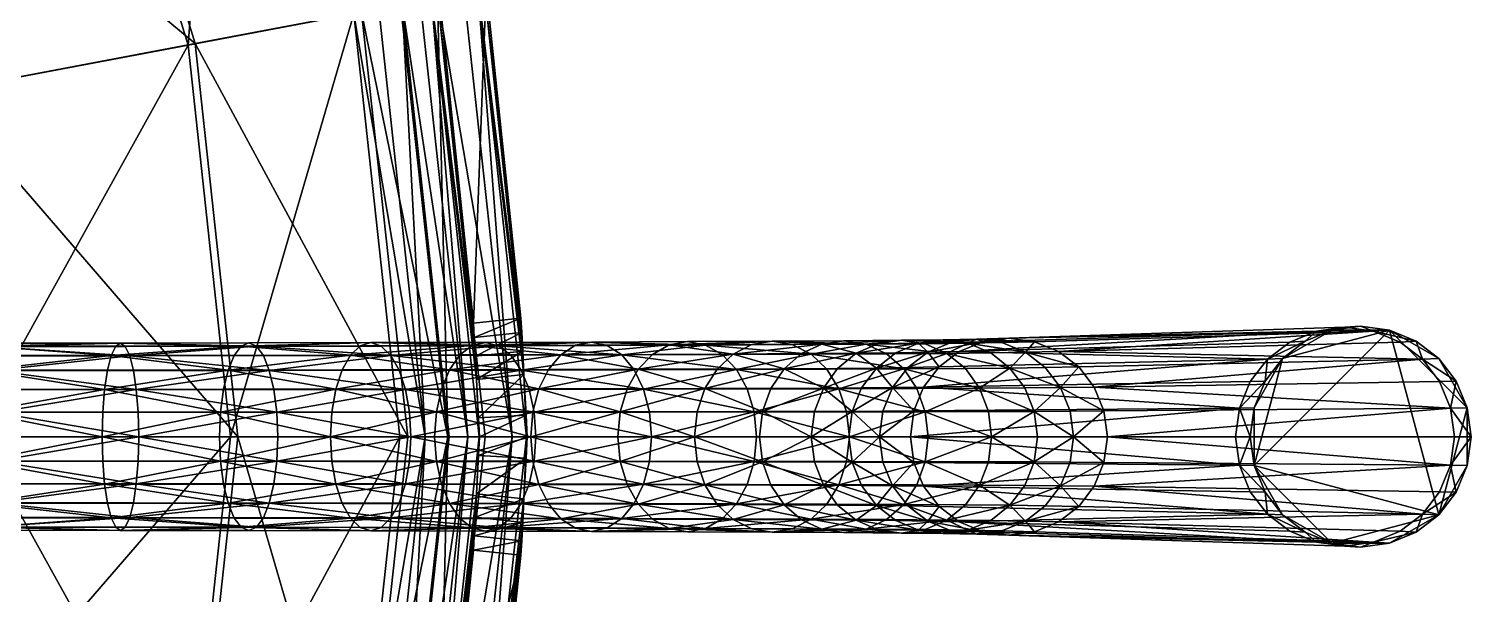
# Model space of a CAD drawing. Extents: x -28.1 to 28.1, y -28.1 to 28.1.
# Drawn here: x 16.05 to 28.14, y -1.32 to 3.42 of the extents above; entities that cross this region are included whole.
import ezdxf

# ---------------------------------------------------------------- set-up
doc = ezdxf.new("R2010")
doc.units = 0
doc.layers.add('STOOL', color=224, linetype='CONTINUOUS')

msp = doc.modelspace()

# ---------------------------------------------------------------- meshes
at = {"layer": 'STOOL', "color": 224}
mesh = msp.add_polyface(dxfattribs=at)
corners = [(16.501181, 10.855342, 43.933643), (18.53755, 7.499646, 43.519852), (16.689583, 10.981028, 43.519917), (18.037912, 7.292684, 44.184448), (16.239477, 10.680821, 44.18449), (15.960916, 10.494956, 44.297916), (17.72867, 7.16459, 44.297871), (16.788349, 11.04697, 42.949852), (16.378309, 10.774776, 43.36858), (18.192585, 7.356679, 43.368546), (16.249546, 10.688623, 43.656693), (18.049547, 7.297444, 43.656647), (17.864664, 7.220879, 43.811626), (16.083126, 10.577248, 43.811676), (15.906223, 10.458743, 43.881542), (17.668125, 7.139494, 43.881489), (16.500172, 10.856276, 42.254181), (18.327948, 7.412739, 42.254147), (16.458635, 10.828502, 42.886894), (16.514179, 10.865642, 41.522186), (16.514154, 10.865629, 39.945278), (18.343506, 7.419184, 41.522152), (18.343477, 7.419173, 39.945278), (16.847601, 11.086566, 39.945278), (14.778625, 9.717551, 44.297916), (16.415436, 6.633879, 44.297871), (17.380316, 3.284441, 43.881577), (16.359375, 6.610642, 43.881489), (14.727984, 9.68402, 43.881542), (17.439709, 3.296706, 44.29797), (14.399505, 5.819192, 44.115765), (11.036606, 10.896011, 44.115898), (12.963706, 8.524168, 44.115814), (15.245891, 2.881089, 43.699474), (14.350328, 5.798809, 43.699383), (12.919285, 8.494755, 43.69944), (9.0464, 8.931156, 43.755993), (10.62599, 6.987023, 43.755905), (11.802874, 4.76983, 43.755859), (10.589579, 6.962914, 43.339531), (9.015433, 8.90019, 43.339653), (10.998825, 10.858232, 43.699558), (11.762565, 4.753122, 43.339478), (7.871107, 5.175571, 43.559402), (8.713015, 3.52083, 43.142971)]
mesh.append_faces([[corners[k] for k in face] for face in [(0, 1, 2), (3, 0, 4), (5, 3, 4), (3, 5, 6), (1, 7, 2)]], dxfattribs={"vtx0": -1})
mesh.append_faces([[corners[k] for k in face] for face in [(8, 9, 10), (11, 12, 10), (13, 10, 12), (13, 12, 14), (15, 14, 12), (16, 17, 18), (8, 18, 9), (16, 19, 17), (19, 20, 21)]], dxfattribs={"vtx1": -1})
mesh.append_faces([[corners[k] for k in face] for face in [(22, 20, 23), (24, 25, 6), (6, 5, 24), (26, 27, 15), (27, 28, 14), (14, 15, 27), (29, 25, 30), (31, 32, 24), (32, 30, 25), (25, 24, 32), (33, 34, 27), (34, 35, 28), (28, 27, 34), (36, 37, 32), (32, 31, 36), (37, 38, 30), (30, 32, 37), (39, 40, 41), (41, 35, 39), (42, 39, 35), (35, 34, 42), (38, 37, 43), (39, 42, 44)]], dxfattribs={"vtx2": -1})
mesh = msp.add_polyface(dxfattribs=at)
corners = [(22.277838, 0.800778, 37.700417), (22.880726, 0.804514, 36.580971), (23.065653, 0.775787, 36.672504), (22.108141, 0.772811, 37.581554), (22.695652, 0.776332, 36.489437), (20.762646, 0.794235, 39.661526), (21.567852, 0.797339, 38.731155), (21.719707, 0.76871, 38.875053), (21.4158, 0.769568, 38.587261), (19.471781, 3.687655, 43.933693), (20.099289, 0, 43.520084), (19.69389, 3.732007, 43.519955), (19.872641, 0, 43.933781), (19.557871, 0, 44.184624), (20.178526, 0.874237, 42.02895), (19.863192, 3.76572, 42.2771), (20.18671, 0.718377, 42.276951), (20.172243, 0.99388, 41.527149), (19.880268, 3.769114, 41.527363), (19.810369, 3.755216, 42.949883), (20.218176, 0, 42.949997), (20.197094, 0.520645, 42.424091), (19.880268, 3.769115, 39.945278), (20.172243, 0.99388, 39.945274), (18.713001, 7.572318, 39.945278), (19.78985, 0.675884, 42.249111), (19.471869, 3.685736, 42.254257), (19.780933, 0.831744, 42.017689), (19.488375, 3.689142, 41.522194), (19.774504, 0.951535, 41.523685), (19.821527, -0.000001, 42.895477), (19.725878, 0, 43.368759), (19.422899, 3.675694, 42.887074), (19.328165, 3.656738, 43.368576), (19.800056, 0.479908, 42.396149), (19.774439, 0.952028, 39.945274), (19.488344, 3.689136, 39.945278)]
mesh.append_faces([[corners[k] for k in face] for face in [(0, 4, 1), (0, 7, 6), (5, 8, 6), (9, 10, 11), (10, 9, 12), (9, 13, 12), (14, 15, 16), (15, 17, 18), (19, 10, 20), (10, 19, 11), (19, 16, 15), (22, 17, 23), (17, 22, 18), (24, 18, 22)]], dxfattribs={"vtx0": -1})
mesh.append_faces([[corners[k] for k in face] for face in [(21, 19, 20), (26, 29, 27), (32, 25, 34)]], dxfattribs={"vtx0": -1, "vtx2": -1})
mesh.append_faces([[corners[k] for k in face] for face in [(25, 26, 27), (28, 29, 26), (30, 31, 32), (33, 32, 31), (26, 25, 32), (35, 29, 36), (28, 36, 29)]], dxfattribs={"vtx1": -1})
mesh.append_faces([[corners[k] for k in face] for face in [(14, 17, 15), (21, 16, 19), (30, 32, 34)]], dxfattribs={"vtx1": -1, "vtx2": -1})
mesh.append_faces([[corners[k] for k in face] for face in [(0, 1, 2), (0, 3, 4), (5, 6, 7), (0, 6, 8), (25, 27, 14), (17, 14, 27), (27, 29, 17), (23, 17, 29), (29, 35, 23), (22, 23, 35), (35, 36, 22)]], dxfattribs={"vtx2": -1})
mesh = msp.add_polyface(dxfattribs=at)
corners = [(19.082195, 0.681693, 41.566132), (19.000786, 0.760668, 41.377644), (19.984911, 0.762955, 40.666122), (18.912899, 0.789186, 41.1745), (18.824837, 0.76188, 40.971355), (19.763069, 0.764066, 40.293602), (18.742996, 0.683814, 40.782875), (19.659914, 0.685731, 40.120781), (16.891403, 0.678765, 42.583206), (16.854382, 0.75747, 42.372807), (17.953367, 0.758827, 41.950611), (16.814396, 0.785944, 42.146042), (17.889801, 0.78732, 41.73378), (18.012234, 0.680007, 42.151794), (17.826092, 0.760121, 41.516949), (16.737032, 0.681132, 41.70887), (17.766869, 0.682271, 41.315765), (19.557871, 0, 44.184624), (19.471781, 3.687655, 43.933693), (19.163307, 3.625995, 44.184544), (18.037912, 7.292684, 44.184448), (18.834885, 3.560443, 44.29797), (19.222672, 0, 44.298092), (19.328165, 3.656738, 43.368576), (19.725878, 0, 43.368759), (19.17618, 3.62679, 43.656677), (19.570641, 0, 43.657005), (19.37006, 0, 43.811958), (18.979706, 3.588158, 43.81168), (17.864664, 7.220879, 43.811626), (18.192585, 7.356679, 43.368546), (18.770741, 3.547197, 43.881577), (19.156687, 0, 43.881786), (16.415436, 6.633879, 44.297871), (17.439709, 3.296706, 44.29797), (17.798769, 0, 44.298092), (17.668125, 7.139494, 43.881489), (17.380316, 3.284441, 43.881577), (17.737671, 0, 43.881786)]
mesh.append_faces([[corners[k] for k in face] for face in [(3, 2, 1), (6, 5, 4), (11, 10, 9), (3, 10, 12), (0, 10, 1), (11, 14, 12), (6, 14, 16), (3, 14, 4), (17, 18, 19), (18, 20, 19), (20, 21, 19), (21, 17, 19), (17, 21, 22)]], dxfattribs={"vtx0": -1})
mesh.append_faces([[corners[k] for k in face] for face in [(23, 24, 25), (26, 25, 24), (26, 27, 25), (28, 25, 27), (28, 29, 25), (23, 25, 30), (28, 31, 29), (28, 27, 31), (32, 31, 27)]], dxfattribs={"vtx1": -1})
mesh.append_faces([[corners[k] for k in face] for face in [(0, 1, 2), (3, 4, 5), (6, 7, 5), (8, 9, 10), (11, 12, 10), (3, 1, 10), (0, 13, 10), (15, 16, 14), (6, 4, 14), (3, 12, 14), (33, 34, 21), (34, 35, 22), (22, 21, 34), (36, 31, 37), (38, 37, 31), (31, 32, 38)]], dxfattribs={"vtx2": -1})
mesh = msp.add_polyface(dxfattribs=at)
corners = [(16.814396, 0.785944, 42.146042), (16.774307, 0.758823, 41.919273), (17.826092, 0.760121, 41.516949), (16.737032, 0.681132, 41.70887), (16.705486, 0.557896, 41.5312), (17.716763, 0.558811, 41.145882), (16.68124, 0.396904, 41.394871), (16.665859, 0.205946, 41.308479), (17.653837, 0.206276, 40.932915), (16.660387, 0.000006, 41.277771), (13.920624, 0.000006, 43.429848), (15.767241, 0.204356, 43.257973), (15.769828, 0.000007, 43.289444), (13.920624, 0.393848, 43.308533), (15.759953, 0.394081, 43.169437), (16.946495, 0.394537, 42.897213), (16.96162, 0.204594, 42.983604), (16.966991, 0.000007, 43.014313), (16.891403, 0.678765, 42.583206), (16.9226, 0.55519, 42.76088), (15.748438, 0.554557, 43.029716), (15.733406, 0.678003, 42.847633), (16.854382, 0.75747, 42.372807), (15.715562, 0.756637, 42.632011), (15.696285, 0.785098, 42.399616), (15.676955, 0.758023, 42.167221), (15.658979, 0.680429, 41.951595), (15.643764, 0.55733, 41.769516), (15.632069, 0.396507, 41.629799), (15.624649, 0.205742, 41.541264), (15.622008, 0.000006, 41.509792), (14.399505, 5.819192, 44.115765), (15.29799, 2.891847, 44.115864), (17.439709, 3.296706, 44.29797), (15.612956, 0, 44.115986), (17.798769, 0, 44.298092), (16.359375, 6.610642, 43.881489), (17.380316, 3.284441, 43.881577), (15.245891, 2.881089, 43.699474), (15.559361, -0.000001, 43.69968), (17.737671, 0, 43.881786)]
mesh.append_faces([[corners[k] for k in face] for face in [(3, 2, 1), (6, 5, 4), (9, 8, 7), (10, 11, 12), (15, 11, 14), (17, 11, 16), (18, 20, 21), (15, 20, 19), (0, 23, 24), (18, 23, 22), (3, 25, 26), (0, 25, 1), (6, 27, 28), (3, 27, 4), (9, 29, 30), (6, 29, 7)]], dxfattribs={"vtx0": -1})
mesh.append_faces([[corners[k] for k in face] for face in [(0, 1, 2), (3, 4, 5), (6, 7, 8), (13, 14, 11), (15, 16, 11), (17, 12, 11), (18, 19, 20), (15, 14, 20), (0, 22, 23), (18, 21, 23), (3, 1, 25), (0, 24, 25), (6, 4, 27), (3, 26, 27), (9, 7, 29), (6, 28, 29), (31, 32, 33), (32, 34, 35), (35, 33, 32), (36, 37, 38), (39, 38, 37), (37, 40, 39)]], dxfattribs={"vtx2": -1})
mesh = msp.add_polyface(dxfattribs=at)
corners = [(22.604507, 0.692162, 37.929569), (22.447357, 0.772102, 37.819283), (23.065653, 0.775787, 36.672504), (22.277838, 0.800778, 37.700417), (21.950558, 0.693403, 37.471268), (22.523827, 0.696491, 36.40451), (22.695652, 0.776332, 36.489437), (22.108141, 0.772811, 37.581554), (22.982584, 0.699793, 35.264168), (22.378633, 0.570238, 36.332794), (21.017355, 0.686253, 39.982368), (21.860456, 0.689056, 39.008568), (21.979181, 0.563754, 39.121307), (20.894848, 0.765648, 39.827953), (21.719707, 0.76871, 38.875053), (20.762646, 0.794235, 39.661526), (20.630241, 0.76664, 39.495098), (21.4158, 0.769568, 38.587261), (20.507236, 0.68799, 39.340683), (21.27457, 0.690558, 38.453751), (21.155186, 0.56547, 38.341011), (19.082195, 0.681693, 41.566132), (20.087585, 0.683787, 40.83894), (20.17416, 0.559369, 40.984871), (19.984911, 0.762955, 40.666122), (18.912899, 0.789186, 41.1745), (19.874088, 0.791504, 40.479858), (19.763069, 0.764066, 40.293602), (19.659914, 0.685731, 40.120781), (19.572678, 0.561591, 39.974846), (20.178526, 0.874237, 42.02895), (20.18671, 0.718377, 42.276951), (19.78985, 0.675884, 42.249111)]
mesh.append_faces([[corners[k] for k in face] for face in [(3, 2, 1), (4, 6, 7), (8, 6, 5), (4, 9, 5), (0, 12, 11), (10, 14, 11), (15, 14, 13), (0, 14, 1), (18, 17, 16), (4, 17, 19), (3, 17, 7), (18, 20, 19), (10, 23, 22), (21, 24, 22), (15, 24, 26), (10, 24, 13), (25, 27, 26), (18, 27, 28), (15, 27, 16)]], dxfattribs={"vtx0": -1})
mesh.append_faces([[corners[k] for k in face] for face in [(0, 1, 2), (4, 5, 6), (8, 5, 9), (10, 11, 12), (10, 13, 14), (3, 1, 14), (0, 11, 14), (15, 16, 17), (18, 19, 17), (4, 7, 17), (4, 19, 20), (21, 22, 23), (25, 26, 24), (15, 13, 24), (10, 22, 24), (18, 16, 27), (15, 26, 27), (18, 28, 29), (30, 31, 32)]], dxfattribs={"vtx2": -1})
mesh = msp.add_polyface(dxfattribs=at)
corners = [(25.090286, 0.000006, 30.092365), (25.06106, 0.215718, 30.092333), (27.96711, 0.239612, 1.243763), (24.978848, 0.415862, 30.092245), (24.849102, 0.584872, 30.092106), (27.731775, 0.649659, 1.243763), (24.680017, 0.71456, 30.091927), (24.479784, 0.796739, 30.091713), (27.321728, 0.884994, 1.243763), (24.263973, 0.825952, 30.09148), (27.082119, 0.917442, 1.243763), (24.048166, 0.79674, 30.091251), (26.842512, 0.884994, 1.243763), (23.847931, 0.714562, 30.091038), (26.620197, 0.793712, 1.243763), (23.678844, 0.584874, 30.090857), (26.432465, 0.649658, 1.243763), (23.549097, 0.415864, 30.090717), (26.28841, 0.461927, 1.243763), (23.466885, 0.215719, 30.09063), (26.197128, 0.239612, 1.243763), (23.437656, 0.000005, 30.090599), (26.16468, 0.000004, 1.243763), (26.287041, 0.000004), (26.319813, 0.241995), (24.806238, 0.000008, 32.500587), (24.777468, 0.21368, 32.499428), (24.696531, 0.411936, 32.496159), (24.568796, 0.57936, 32.491005), (24.402327, 0.707843, 32.484287), (24.119072, 0.000008, 35.623425), (24.475679, 0.212168, 34.240746), (24.50362, 0.000008, 34.245079), (24.397072, 0.409034, 34.228561), (24.273005, 0.575311, 34.209328)]
mesh.append_faces([[corners[k] for k in face] for face in [(3, 2, 1), (6, 5, 4), (9, 8, 7), (9, 12, 10), (13, 12, 11), (13, 16, 14), (17, 16, 15), (17, 20, 18), (21, 20, 19), (23, 20, 22), (25, 1, 0), (27, 1, 26), (27, 4, 3), (29, 4, 28), (29, 7, 6), (30, 31, 32), (27, 31, 33), (25, 31, 26), (27, 34, 28)]], dxfattribs={"vtx0": -1})
mesh.append_faces([[corners[k] for k in face] for face in [(0, 1, 2), (3, 4, 5), (6, 7, 8), (9, 10, 8), (9, 11, 12), (13, 14, 12), (13, 15, 16), (17, 18, 16), (17, 19, 20), (21, 22, 20), (23, 24, 20), (25, 26, 1), (27, 3, 1), (27, 28, 4), (29, 6, 4), (27, 26, 31), (25, 32, 31), (29, 28, 34), (27, 33, 34)]], dxfattribs={"vtx2": -1})
mesh = msp.add_polyface(dxfattribs=at)
corners = [(25.090286, 0.000006, 30.092365), (27.96711, 0.239612, 1.243763), (27.999557, 0.000005, 1.243763), (24.978848, 0.415862, 30.092245), (27.875828, 0.461928, 1.243763), (28.015213, 0.466523), (28.107405, 0.241996), (28.140179, 0.000004), (27.731775, 0.649659, 1.243763), (24.680017, 0.71456, 30.091927), (27.544044, 0.793712, 1.243763), (27.680126, 0.801609), (27.869726, 0.656122), (27.321728, 0.884994, 1.243763), (27.213608, 0.92657), (27.455601, 0.893799), (27.082119, 0.917442, 1.243763), (26.747091, 0.801609), (26.971619, 0.893799), (26.842512, 0.884994, 1.243763), (26.620197, 0.793712, 1.243763), (26.412003, 0.466523), (26.557491, 0.656122), (26.432465, 0.649658, 1.243763), (26.28841, 0.461927, 1.243763), (26.197128, 0.239612, 1.243763), (26.319813, 0.241995), (26.319813, -0.241988), (28.107407, -0.241987), (27.869728, -0.656114)]
mesh.append_faces([[corners[k] for k in face] for face in [(0, 1, 2), (5, 1, 4), (7, 1, 6), (3, 8, 4), (11, 8, 10), (5, 8, 12), (9, 13, 10), (14, 13, 16), (11, 13, 15), (17, 19, 20), (14, 19, 18), (21, 23, 24), (17, 23, 22), (21, 25, 26)]], dxfattribs={"vtx0": -1})
mesh.append_faces([[corners[k] for k in face] for face in [(22, 27, 15), (12, 15, 6), (18, 22, 15), (26, 27, 22), (6, 15, 29)]], dxfattribs={"vtx0": -1, "vtx1": -1, "vtx2": -1})
mesh.append_faces([[corners[k] for k in face] for face in [(7, 6, 28), (5, 12, 6), (11, 15, 12), (14, 18, 15), (17, 22, 18), (21, 26, 22)]], dxfattribs={"vtx1": -1})
mesh.append_faces([[corners[k] for k in face] for face in [(3, 4, 1), (5, 6, 1), (7, 2, 1), (9, 10, 8), (11, 12, 8), (5, 4, 8), (14, 15, 13), (11, 10, 13), (17, 18, 19), (14, 16, 19), (21, 22, 23), (17, 20, 23), (21, 24, 25)]], dxfattribs={"vtx2": -1})
mesh = msp.add_polyface(dxfattribs=at)
corners = [(26.412003, -0.466515), (26.319813, -0.241988), (26.19713, -0.239603, 1.243763), (26.28841, -0.461919, 1.243763), (26.747089, -0.801601), (26.557491, -0.656114), (26.432465, -0.64965, 1.243763), (26.620197, -0.793703, 1.243763), (27.21361, -0.926562), (26.971619, -0.893791), (26.84251, -0.884986, 1.243763), (27.082119, -0.917434, 1.243763), (24.680019, -0.714549, 30.091927), (27.544044, -0.793703, 1.243763), (27.321728, -0.884985, 1.243763), (27.680128, -0.8016), (27.455601, -0.893791), (27.731775, -0.64965, 1.243763), (24.978848, -0.415851, 30.092247), (27.875828, -0.461918, 1.243763), (28.015217, -0.466514), (27.869728, -0.656114), (27.96711, -0.239603, 1.243763), (25.090286, 0.000006, 30.092365), (27.999557, 0.000005, 1.243763), (28.140179, 0.000004), (28.107407, -0.241987), (26.287041, 0.000004), (26.319813, 0.241995), (28.107405, 0.241996), (27.455601, 0.893799)]
mesh.append_faces([[corners[k] for k in face] for face in [(0, 2, 3), (4, 6, 7), (0, 6, 5), (8, 10, 11), (4, 10, 9), (15, 14, 13), (8, 14, 16), (12, 17, 13), (20, 17, 19), (15, 17, 21), (18, 22, 19), (25, 22, 24), (20, 22, 26)]], dxfattribs={"vtx0": -1})
mesh.append_faces([[corners[k] for k in face] for face in [(5, 9, 1), (16, 21, 9), (26, 29, 21), (9, 21, 1), (21, 30, 1)]], dxfattribs={"vtx0": -1, "vtx1": -1, "vtx2": -1})
mesh.append_faces([[corners[k] for k in face] for face in [(0, 5, 1), (4, 9, 5), (8, 16, 9), (15, 21, 16), (20, 26, 21), (27, 1, 28)]], dxfattribs={"vtx1": -1})
mesh.append_faces([[corners[k] for k in face] for face in [(0, 1, 2), (4, 5, 6), (0, 3, 6), (8, 9, 10), (4, 7, 10), (12, 13, 14), (15, 16, 14), (8, 11, 14), (18, 19, 17), (20, 21, 17), (15, 13, 17), (23, 24, 22), (25, 26, 22), (20, 19, 22)]], dxfattribs={"vtx2": -1})
mesh = msp.add_polyface(dxfattribs=at)
corners = [(19.082195, 0.681693, 41.566132), (20.17416, 0.559369, 40.984871), (19.150824, 0.557627, 41.725292), (18.742996, 0.683814, 40.782875), (18.673771, 0.56005, 40.623711), (19.572678, 0.561591, 39.974846), (19.659914, 0.685731, 40.120781), (18.620583, 0.398413, 40.501579), (19.505661, 0.399492, 39.862865), (18.586849, 0.206723, 40.424187), (19.463163, 0.207278, 39.791908), (18.574848, 0.000007, 40.396675), (19.448046, 0.000007, 39.766685), (16.966991, 0.000007, 43.014313), (16.96162, 0.204594, 42.983604), (18.123928, 0.204983, 42.534645), (18.132473, 0.000007, 42.564011), (16.946495, 0.394537, 42.897213), (18.099863, 0.395281, 42.452042), (19.203417, 0.396293, 41.847424), (19.236713, 0.205511, 41.924816), (19.248539, 0.000007, 41.952324), (16.9226, 0.55519, 42.76088), (18.06185, 0.556224, 42.321682), (16.891403, 0.678765, 42.583206), (18.012234, 0.680007, 42.151794), (17.953367, 0.758827, 41.950611), (16.737032, 0.681132, 41.70887), (17.716763, 0.558811, 41.145882), (17.766869, 0.682271, 41.315765), (16.68124, 0.396904, 41.394871), (17.678259, 0.397545, 41.015518), (17.653837, 0.206276, 40.932915), (16.660387, 0.000006, 41.277771), (17.645145, 0.000007, 40.903553)]
mesh.append_faces([[corners[k] for k in face] for face in [(0, 1, 2), (3, 5, 6), (7, 5, 4), (7, 10, 8), (11, 10, 9), (13, 15, 16), (17, 15, 14), (19, 15, 18), (21, 15, 20), (17, 23, 18), (24, 23, 22), (0, 23, 25), (19, 23, 2), (24, 26, 25), (27, 28, 29), (7, 28, 31), (3, 28, 4), (30, 32, 31), (11, 32, 34), (7, 32, 9)]], dxfattribs={"vtx0": -1})
mesh.append_faces([[corners[k] for k in face] for face in [(3, 4, 5), (7, 8, 5), (7, 9, 10), (11, 12, 10), (13, 14, 15), (17, 18, 15), (19, 20, 15), (21, 16, 15), (17, 22, 23), (24, 25, 23), (0, 2, 23), (19, 18, 23), (30, 31, 28), (7, 4, 28), (3, 29, 28), (33, 34, 32), (11, 9, 32), (7, 31, 32)]], dxfattribs={"vtx2": -1})
mesh = msp.add_polyface(dxfattribs=at)
corners = [(23.288685, 0.412025, 32.439358), (23.678844, 0.584874, 30.090857), (23.416468, 0.579462, 32.444511), (23.20771, 0.21373, 32.436092), (23.466885, 0.215719, 30.09063), (23.549097, 0.415864, 30.090717), (23.178926, 0.000007, 32.434933), (23.437656, 0.000005, 30.090599), (23.363529, 0.808506, 35.384476), (23.165966, 0.780097, 35.322071), (23.506718, 0.784067, 34.090614), (22.982584, 0.699793, 35.264168), (23.315041, 0.703277, 34.060936), (22.82766, 0.572892, 35.215275), (23.153145, 0.575692, 34.035873), (22.708744, 0.407406, 35.177757), (23.028894, 0.409367, 34.016644), (23.582987, 0.707932, 32.451229), (22.950151, 0.212358, 34.004456), (22.922157, 0.000007, 34.000126), (22.926044, 0.000008, 38.15554), (22.903162, 0.208791, 38.139442), (23.563103, 0.209848, 36.919048), (23.588085, 0.000008, 36.931442), (22.838766, 0.402569, 38.094162), (23.492802, 0.404593, 36.884178), (22.737095, 0.566339, 38.022697), (23.381824, 0.569147, 36.829147), (22.604507, 0.692162, 37.929569), (23.237123, 0.695536, 36.757431), (23.744116, 0.699142, 35.504784), (23.065653, 0.775787, 36.672504), (23.560986, 0.779725, 35.446884), (22.880726, 0.804514, 36.580971), (22.695652, 0.776332, 36.489437)]
mesh.append_faces([[corners[k] for k in face] for face in [(0, 1, 2), (0, 4, 5), (6, 4, 3), (11, 10, 9), (11, 14, 12), (15, 14, 13), (0, 14, 16), (17, 14, 2), (15, 18, 16), (6, 18, 19), (0, 18, 3), (20, 22, 23), (24, 22, 21), (24, 27, 25), (28, 27, 26), (30, 27, 29), (28, 31, 29), (8, 31, 33), (30, 31, 32), (8, 34, 9)]], dxfattribs={"vtx0": -1})
mesh.append_faces([[corners[k] for k in face] for face in [(0, 3, 4), (6, 7, 4), (8, 9, 10), (11, 12, 10), (11, 13, 14), (15, 16, 14), (0, 2, 14), (17, 12, 14), (6, 3, 18), (0, 16, 18), (20, 21, 22), (24, 25, 22), (24, 26, 27), (28, 29, 27), (8, 32, 31), (30, 29, 31), (11, 9, 34), (8, 33, 34)]], dxfattribs={"vtx2": -1})
mesh = msp.add_polyface(dxfattribs=at)
corners = [(24.402327, 0.707843, 32.484287), (24.205177, 0.789273, 32.476334), (24.479784, 0.796739, 30.091713), (23.992683, 0.818238, 32.467758), (24.263973, 0.825952, 30.09148), (23.780172, 0.789324, 32.459183), (24.048166, 0.79674, 30.091251), (23.582987, 0.707932, 32.451229), (23.847931, 0.714562, 30.091038), (23.416468, 0.579462, 32.444511), (23.678844, 0.584874, 30.090857), (23.288685, 0.412025, 32.439358), (23.549097, 0.415864, 30.090717), (24.119072, 0.000008, 35.623425), (24.092377, 0.210977, 35.614975), (24.475679, 0.212168, 34.240746), (24.017258, 0.406755, 35.591198), (24.397072, 0.409034, 34.228561), (23.898689, 0.572148, 35.55368), (24.273005, 0.575311, 34.209328), (23.744116, 0.699142, 35.504784), (24.111294, 0.702944, 34.184265), (23.560986, 0.779725, 35.446884), (23.919748, 0.783877, 34.154587), (23.363529, 0.808506, 35.384476), (23.713261, 0.812716, 34.122601), (23.506718, 0.784067, 34.090614), (23.315041, 0.703277, 34.060936), (23.563103, 0.209848, 36.919048), (23.492802, 0.404593, 36.884178), (23.588085, 0.000008, 36.931442), (23.381824, 0.569147, 36.829147)]
mesh.append_faces([[corners[k] for k in face] for face in [(3, 2, 1), (3, 6, 4), (7, 6, 5), (7, 10, 8), (16, 15, 14), (16, 19, 17), (20, 19, 18), (0, 19, 21), (20, 23, 21), (24, 23, 22), (3, 23, 25), (0, 23, 1), (24, 26, 25), (7, 26, 27), (3, 26, 5), (16, 28, 29), (13, 28, 14), (16, 31, 18)]], dxfattribs={"vtx0": -1})
mesh.append_faces([[corners[k] for k in face] for face in [(0, 1, 2), (3, 4, 2), (3, 5, 6), (7, 8, 6), (7, 9, 10), (11, 12, 10), (13, 14, 15), (16, 17, 15), (16, 18, 19), (20, 21, 19), (20, 22, 23), (24, 25, 23), (3, 1, 23), (0, 21, 23), (7, 5, 26), (3, 25, 26), (16, 14, 28), (13, 30, 28), (20, 18, 31), (16, 29, 31)]], dxfattribs={"vtx2": -1})
mesh = msp.add_polyface(dxfattribs=at)
corners = [(20.507236, 0.68799, 39.340683), (20.403233, 0.563406, 39.210285), (21.155186, 0.56547, 38.341011), (20.323349, 0.400763, 39.110229), (21.063499, 0.402209, 38.254498), (20.272697, 0.207932, 39.046825), (21.005369, 0.208676, 38.19968), (20.254683, 0.000007, 39.024292), (20.984695, 0.000007, 38.180195), (19.248539, 0.000007, 41.952324), (19.236713, 0.205511, 41.924816), (20.28253, 0.206167, 41.167816), (20.297455, 0.000007, 41.193039), (19.203417, 0.396293, 41.847424), (20.240513, 0.397548, 41.096855), (21.199873, 0.399026, 40.212822), (21.250027, 0.20694, 40.276226), (21.267843, 0.000007, 40.298767), (19.150824, 0.557627, 41.725292), (20.17416, 0.559369, 40.984871), (21.017355, 0.686253, 39.982368), (21.120674, 0.561421, 40.112766), (19.572678, 0.561591, 39.974846), (19.505661, 0.399492, 39.862865), (19.463163, 0.207278, 39.791908), (19.448046, 0.000007, 39.766685), (20.197094, 0.520645, 42.424091), (20.218176, 0, 42.949997), (20.214922, 0.181202, 42.559364), (20.22444, 0, 42.559364), (19.815664, 0.158102, 42.551136), (19.821527, -0.000001, 42.895477), (19.800056, 0.479908, 42.396149), (19.824497, -0.000004, 42.552227), (20.18671, 0.718377, 42.276951), (19.78985, 0.675884, 42.249111)]
mesh.append_faces([[corners[k] for k in face] for face in [(3, 2, 1), (3, 6, 4), (7, 6, 5), (9, 11, 12), (13, 11, 10), (15, 11, 14), (17, 11, 16), (13, 19, 14), (15, 19, 21), (3, 22, 23), (0, 22, 1), (7, 24, 25), (3, 24, 5)]], dxfattribs={"vtx0": -1})
mesh.append_faces([[corners[k] for k in face] for face in [(26, 27, 28), (30, 31, 32)]], dxfattribs={"vtx0": -1, "vtx1": -1})
mesh.append_faces([[corners[k] for k in face] for face in [(0, 1, 2), (3, 4, 2), (3, 5, 6), (7, 8, 6), (9, 10, 11), (13, 14, 11), (15, 16, 11), (17, 12, 11), (13, 18, 19), (20, 21, 19), (15, 14, 19), (3, 1, 22), (7, 5, 24), (3, 23, 24), (27, 29, 28), (30, 33, 31), (26, 28, 30), (30, 32, 26), (34, 26, 32), (32, 35, 34), (28, 29, 33), (33, 30, 28)]], dxfattribs={"vtx2": -1})
mesh = msp.add_polyface(dxfattribs=at)
corners = [(22.708744, 0.407406, 35.177757), (22.633369, 0.211349, 35.153984), (22.950151, 0.212358, 34.004456), (22.606571, 0.000007, 35.145535), (22.922157, 0.000007, 34.000126), (21.950558, 0.693403, 37.471268), (21.817373, 0.567756, 37.378139), (22.378633, 0.570238, 36.332794), (21.715105, 0.40381, 37.306679), (22.267166, 0.405548, 36.277767), (22.82766, 0.572892, 35.215275), (22.982584, 0.699793, 35.264168), (21.650274, 0.209499, 37.261395), (22.19651, 0.210393, 36.242897), (21.627216, 0.000007, 37.2453), (22.171385, 0.000007, 36.230499), (21.267843, 0.000007, 40.298767), (21.250027, 0.20694, 40.276226), (22.127853, 0.207818, 39.262634), (22.148335, 0.000008, 39.282124), (21.199873, 0.399026, 40.212822), (22.070206, 0.400707, 39.207817), (22.838766, 0.402569, 38.094162), (22.903162, 0.208791, 38.139442), (22.926044, 0.000008, 38.15554), (21.120674, 0.561421, 40.112766), (21.979181, 0.563754, 39.121307), (21.017355, 0.686253, 39.982368), (22.604507, 0.692162, 37.929569), (22.737095, 0.566339, 38.022697), (21.155186, 0.56547, 38.341011), (21.063499, 0.402209, 38.254498), (21.005369, 0.208676, 38.19968), (20.984695, 0.000007, 38.180195)]
mesh.append_faces([[corners[k] for k in face] for face in [(3, 2, 1), (8, 7, 6), (0, 7, 9), (11, 7, 10), (8, 13, 9), (14, 13, 12), (3, 13, 15), (0, 13, 1), (16, 18, 19), (20, 18, 17), (22, 18, 21), (24, 18, 23), (20, 26, 21), (27, 26, 25), (22, 26, 29), (8, 30, 31), (5, 30, 6), (14, 32, 33), (8, 32, 12)]], dxfattribs={"vtx0": -1})
mesh.append_faces([[corners[k] for k in face] for face in [(0, 1, 2), (3, 4, 2), (5, 6, 7), (8, 9, 7), (0, 10, 7), (8, 12, 13), (14, 15, 13), (3, 1, 13), (0, 9, 13), (16, 17, 18), (20, 21, 18), (22, 23, 18), (24, 19, 18), (20, 25, 26), (28, 29, 26), (22, 21, 26), (8, 6, 30), (14, 12, 32), (8, 31, 32)]], dxfattribs={"vtx2": -1})
mesh = msp.add_polyface(dxfattribs=at)
corners = [(16.660387, 0.000006, 41.277771), (16.665859, -0.205933, 41.308483), (17.653837, -0.206263, 40.932915), (16.68124, -0.396891, 41.394871), (16.705486, -0.557883, 41.531204), (17.716763, -0.558797, 41.145882), (16.737032, -0.681119, 41.708874), (16.774307, -0.75881, 41.919273), (17.826092, -0.760107, 41.516949), (16.814396, -0.785931, 42.146042), (15.624649, -0.205729, 41.541264), (15.632069, -0.396494, 41.629799), (15.622008, 0.000006, 41.509792), (15.643764, -0.557317, 41.769516), (15.658979, -0.680417, 41.951595), (15.676956, -0.758011, 42.167221), (15.696285, -0.785085, 42.399616), (16.891403, -0.678752, 42.58321), (16.854382, -0.757457, 42.372807), (15.715561, -0.756624, 42.632011), (15.733406, -0.67799, 42.847637), (16.946495, -0.394523, 42.897217), (16.9226, -0.555177, 42.76088), (15.748439, -0.554544, 43.02972), (15.759953, -0.394068, 43.169437), (13.920624, -0.393835, 43.308533), (15.767241, -0.204343, 43.257973), (13.920624, 0.000006, 43.429848), (15.769828, 0.000007, 43.289444), (16.966991, 0.000007, 43.014313), (16.96162, -0.20458, 42.983604), (16.41544, -6.633881, 44.297871), (17.439713, -3.296707, 44.29797), (15.297994, -2.891848, 44.115864), (15.612956, 0, 44.115986), (17.798769, 0, 44.298092), (14.350332, -5.79881, 43.699383), (15.245894, -2.88109, 43.699474), (17.38032, -3.284442, 43.881577), (15.559361, -0.000001, 43.69968), (17.737671, 0, 43.881786)]
mesh.append_faces([[corners[k] for k in face] for face in [(3, 2, 1), (6, 5, 4), (9, 8, 7), (3, 10, 11), (0, 10, 1), (6, 13, 14), (3, 13, 4), (9, 15, 16), (6, 15, 7), (17, 19, 20), (9, 19, 18), (21, 23, 24), (17, 23, 22), (25, 26, 24), (29, 26, 28), (21, 26, 30)]], dxfattribs={"vtx0": -1})
mesh.append_faces([[corners[k] for k in face] for face in [(0, 1, 2), (3, 4, 5), (6, 7, 8), (3, 1, 10), (0, 12, 10), (6, 4, 13), (3, 11, 13), (9, 7, 15), (6, 14, 15), (17, 18, 19), (9, 16, 19), (21, 22, 23), (17, 20, 23), (27, 28, 26), (29, 30, 26), (21, 24, 26), (31, 32, 33), (34, 33, 32), (32, 35, 34), (36, 37, 38), (37, 39, 40), (40, 38, 37)]], dxfattribs={"vtx2": -1})
mesh = msp.add_polyface(dxfattribs=at)
corners = [(18.742996, -0.6838, 40.782875), (18.824839, -0.761866, 40.971355), (19.763071, -0.764051, 40.293602), (19.659914, -0.685717, 40.120781), (18.912903, -0.789172, 41.1745), (19.000786, -0.760654, 41.377644), (19.984911, -0.76294, 40.666122), (19.082195, -0.681679, 41.566128), (16.737032, -0.681119, 41.708874), (17.826092, -0.760107, 41.516949), (17.766869, -0.682257, 41.315765), (16.814396, -0.785931, 42.146042), (17.889801, -0.787306, 41.73378), (16.854382, -0.757457, 42.372807), (17.953367, -0.758813, 41.950611), (16.891403, -0.678752, 42.58321), (18.012234, -0.679993, 42.151794), (19.557871, 0, 44.184624), (19.163311, -3.625996, 44.184544), (19.471783, -3.687656, 43.933693), (18.037916, -7.292685, 44.184452), (18.834888, -3.560443, 44.29797), (19.222672, 0, 44.298092), (19.725878, 0, 43.368759), (19.328169, -3.65674, 43.368576), (19.176184, -3.626791, 43.656677), (19.570641, 0, 43.657005), (19.37006, 0, 43.811958), (18.97971, -3.588159, 43.81168), (17.864668, -7.220881, 43.811626), (18.192589, -7.35668, 43.368549), (18.770744, -3.547198, 43.881577), (19.156687, 0, 43.881786), (17.728674, -7.164592, 44.297871), (17.439713, -3.296707, 44.29797), (17.798769, 0, 44.298092), (16.359379, -6.610644, 43.881489), (17.38032, -3.284442, 43.881577), (17.737671, 0, 43.881786)]
mesh.append_faces([[corners[k] for k in face] for face in [(0, 2, 3), (4, 2, 1), (7, 6, 5), (8, 9, 10), (4, 9, 12), (0, 9, 1), (11, 14, 12), (15, 14, 13), (7, 14, 16), (4, 14, 5)]], dxfattribs={"vtx0": -1})
mesh.append_faces([[corners[k] for k in face] for face in [(0, 1, 2), (4, 5, 6), (11, 12, 9), (4, 1, 9), (0, 10, 9), (11, 13, 14), (7, 5, 14), (4, 12, 14), (17, 18, 19), (19, 18, 20), (20, 18, 21), (21, 18, 17), (17, 22, 21), (23, 24, 25), (25, 26, 23), (27, 26, 25), (25, 28, 27), (29, 28, 25), (25, 24, 30), (31, 28, 29), (27, 28, 31), (31, 32, 27), (33, 21, 34), (35, 34, 21), (21, 22, 35), (36, 37, 31), (37, 38, 32), (32, 31, 37)]], dxfattribs={"vtx2": -1})
mesh = msp.add_polyface(dxfattribs=at)
corners = [(18.574848, 0.000007, 40.396675), (18.586849, -0.206709, 40.424187), (19.463165, -0.207264, 39.791908), (19.448046, 0.000007, 39.766685), (18.620583, -0.398399, 40.501579), (19.505661, -0.399478, 39.862865), (18.673771, -0.560037, 40.623711), (19.572678, -0.561577, 39.974846), (18.742996, -0.6838, 40.782875), (19.659914, -0.685717, 40.120781), (19.082195, -0.681679, 41.566128), (19.150824, -0.557613, 41.725292), (20.17416, -0.559355, 40.984875), (16.660387, 0.000006, 41.277771), (17.653837, -0.206263, 40.932915), (17.645145, 0.000007, 40.903553), (16.68124, -0.396891, 41.394871), (17.678259, -0.397531, 41.015522), (17.716763, -0.558797, 41.145882), (16.737032, -0.681119, 41.708874), (17.766869, -0.682257, 41.315765), (16.891403, -0.678752, 42.58321), (18.012234, -0.679993, 42.151794), (17.953367, -0.758813, 41.950611), (16.9226, -0.555177, 42.76088), (18.061848, -0.55621, 42.321686), (16.946495, -0.394523, 42.897217), (18.099863, -0.395267, 42.452042), (19.203417, -0.396278, 41.847424), (16.96162, -0.20458, 42.983604), (18.123928, -0.204969, 42.534649), (16.966991, 0.000007, 43.014313), (18.132473, 0.000007, 42.564011), (19.248539, 0.000007, 41.952324), (19.236713, -0.205497, 41.924816)]
mesh.append_faces([[corners[k] for k in face] for face in [(0, 2, 3), (4, 2, 1), (4, 7, 5), (8, 7, 6), (13, 14, 15), (4, 14, 17), (0, 14, 1), (16, 18, 17), (8, 18, 20), (4, 18, 6), (21, 25, 22), (26, 25, 24), (28, 25, 27), (10, 25, 11), (26, 30, 27), (31, 30, 29), (33, 30, 32), (28, 30, 34)]], dxfattribs={"vtx0": -1})
mesh.append_faces([[corners[k] for k in face] for face in [(0, 1, 2), (4, 5, 2), (4, 6, 7), (8, 9, 7), (10, 11, 12), (16, 17, 14), (4, 1, 14), (0, 15, 14), (19, 20, 18), (8, 6, 18), (4, 17, 18), (21, 22, 23), (21, 24, 25), (26, 27, 25), (28, 11, 25), (10, 22, 25), (26, 29, 30), (31, 32, 30), (33, 34, 30), (28, 27, 30)]], dxfattribs={"vtx2": -1})
mesh = msp.add_polyface(dxfattribs=at)
corners = [(22.277836, -0.800764, 37.70042), (22.880726, -0.804499, 36.580971), (22.695654, -0.776318, 36.489437), (23.065651, -0.775772, 36.672504), (20.762648, -0.79422, 39.661526), (21.567854, -0.797324, 38.731155), (21.415802, -0.769554, 38.587261), (21.719709, -0.768695, 38.875053), (19.471783, -3.687656, 43.933693), (19.693893, -3.732008, 43.519955), (20.099289, 0, 43.520084), (19.872641, 0, 43.933781), (19.557871, 0, 44.184624), (20.17853, -0.874237, 42.02895), (20.186714, -0.718378, 42.276951), (19.863195, -3.765721, 42.2771), (19.88027, -3.769115, 41.527363), (20.172247, -0.99388, 41.527149), (19.810373, -3.755217, 42.949886), (20.218176, 0, 42.949997), (20.197098, -0.520646, 42.424091), (19.880272, -3.769116, 39.945274), (20.172245, -0.993881, 39.945274), (18.713003, -7.57232, 39.945274), (19.47187, -3.685737, 42.254257), (19.789854, -0.675885, 42.249111), (19.780935, -0.831745, 42.017689), (19.774508, -0.951536, 41.523685), (19.488377, -3.689143, 41.522198), (19.725878, 0, 43.368759), (19.821527, -0.000001, 42.895477), (19.422903, -3.675695, 42.887077), (19.328169, -3.65674, 43.368576), (19.80006, -0.479908, 42.396145), (19.774443, -0.952029, 39.945274), (19.488348, -3.689137, 39.945274)]
mesh.append_faces([[corners[k] for k in face] for face in [(0, 3, 1), (0, 6, 5), (4, 7, 5)]], dxfattribs={"vtx0": -1})
mesh.append_faces([[corners[k] for k in face] for face in [(13, 15, 17), (20, 18, 14), (27, 24, 26), (25, 31, 33)]], dxfattribs={"vtx0": -1, "vtx1": -1})
mesh.append_faces([[corners[k] for k in face] for face in [(20, 19, 18)]], dxfattribs={"vtx0": -1, "vtx2": -1})
mesh.append_faces([[corners[k] for k in face] for face in [(31, 30, 33)]], dxfattribs={"vtx1": -1, "vtx2": -1})
mesh.append_faces([[corners[k] for k in face] for face in [(0, 1, 2), (4, 5, 6), (0, 5, 7), (8, 9, 10), (10, 11, 8), (8, 11, 12), (13, 14, 15), (15, 16, 17), (18, 19, 10), (10, 9, 18), (18, 15, 14), (21, 22, 17), (17, 16, 21), (23, 21, 16), (24, 25, 26), (27, 28, 24), (29, 30, 31), (31, 32, 29), (25, 24, 31), (27, 34, 35), (35, 28, 27), (14, 13, 26), (13, 17, 27), (27, 26, 13), (22, 21, 35), (35, 34, 22), (17, 22, 34), (34, 27, 17)]], dxfattribs={"vtx2": -1})
mesh = msp.add_polyface(dxfattribs=at)
corners = [(20.254683, 0.000007, 39.024292), (20.272699, -0.207918, 39.046825), (21.005369, -0.208662, 38.19968), (20.984695, 0.000007, 38.180195), (20.323351, -0.400749, 39.110229), (21.063499, -0.402195, 38.254498), (20.403236, -0.563392, 39.210285), (21.155188, -0.565456, 38.341011), (20.507236, -0.687976, 39.340683), (19.463165, -0.207264, 39.791908), (19.505661, -0.399478, 39.862865), (19.448046, 0.000007, 39.766685), (19.572678, -0.561577, 39.974846), (19.082195, -0.681679, 41.566128), (20.17416, -0.559355, 40.984875), (20.087585, -0.683772, 40.83894), (19.203417, -0.396278, 41.847424), (20.240515, -0.397533, 41.096855), (19.150824, -0.557613, 41.725292), (21.199875, -0.399011, 40.212822), (21.120674, -0.561406, 40.112766), (21.017357, -0.686238, 39.982368), (19.236713, -0.205497, 41.924816), (20.28253, -0.206153, 41.167816), (19.248539, 0.000007, 41.952324), (20.297455, 0.000007, 41.193039), (21.267843, 0.000007, 40.298767), (21.250027, -0.206925, 40.27623), (20.197098, -0.520646, 42.424091), (20.214924, -0.181203, 42.559364), (20.218176, 0, 42.949997), (20.22444, 0, 42.559364), (19.821527, -0.000001, 42.895477), (19.815668, -0.158104, 42.551132), (19.80006, -0.479908, 42.396145), (19.824497, -0.000004, 42.552227), (20.186714, -0.718378, 42.276951), (19.789854, -0.675885, 42.249111)]
mesh.append_faces([[corners[k] for k in face] for face in [(0, 2, 3), (4, 2, 1), (4, 7, 5), (8, 7, 6), (4, 9, 10), (0, 9, 1), (4, 12, 6), (13, 14, 15), (16, 14, 18), (19, 14, 17), (21, 14, 20), (16, 23, 17), (24, 23, 22), (26, 23, 25), (19, 23, 27), (30, 29, 31)]], dxfattribs={"vtx0": -1})
mesh.append_faces([[corners[k] for k in face] for face in [(32, 33, 34)]], dxfattribs={"vtx0": -1, "vtx2": -1})
mesh.append_faces([[corners[k] for k in face] for face in [(35, 33, 32)]], dxfattribs={"vtx1": -1})
mesh.append_faces([[corners[k] for k in face] for face in [(28, 29, 30)]], dxfattribs={"vtx1": -1, "vtx2": -1})
mesh.append_faces([[corners[k] for k in face] for face in [(0, 1, 2), (4, 5, 2), (4, 6, 7), (4, 1, 9), (0, 11, 9), (8, 6, 12), (4, 10, 12), (16, 17, 14), (19, 20, 14), (16, 22, 23), (24, 25, 23), (26, 27, 23), (19, 17, 23), (29, 28, 34), (34, 33, 29), (28, 36, 37), (37, 34, 28), (31, 29, 33), (33, 35, 31)]], dxfattribs={"vtx2": -1})
mesh = msp.add_polyface(dxfattribs=at)
corners = [(22.606571, 0.000007, 35.145535), (22.633369, -0.211335, 35.153984), (22.950151, -0.212344, 34.004459), (22.922157, 0.000007, 34.000126), (22.708744, -0.407392, 35.177757), (21.627216, 0.000007, 37.2453), (21.650272, -0.209485, 37.261395), (22.196508, -0.210379, 36.242897), (22.171385, 0.000007, 36.230499), (21.715105, -0.403796, 37.306679), (22.267166, -0.405533, 36.277767), (21.817373, -0.567742, 37.378139), (22.378635, -0.570224, 36.332794), (21.950558, -0.693388, 37.471268), (22.982584, -0.699779, 35.264168), (22.827662, -0.572878, 35.215275), (21.005369, -0.208662, 38.19968), (21.063499, -0.402195, 38.254498), (20.984695, 0.000007, 38.180195), (21.155188, -0.565456, 38.341011), (21.017357, -0.686238, 39.982368), (21.120674, -0.561406, 40.112766), (21.979181, -0.563739, 39.121307), (21.199875, -0.399011, 40.212822), (22.070206, -0.400692, 39.207817), (22.838766, -0.402554, 38.094162), (22.737095, -0.566324, 38.022697), (22.604506, -0.692147, 37.929569), (21.250027, -0.206925, 40.27623), (22.127855, -0.207803, 39.262638), (21.267843, 0.000007, 40.298767), (22.148335, 0.000008, 39.282124), (22.926044, 0.000008, 38.15554), (22.903162, -0.208775, 38.139442)]
mesh.append_faces([[corners[k] for k in face] for face in [(0, 2, 3), (4, 2, 1), (5, 7, 8), (9, 7, 6), (4, 7, 10), (0, 7, 1), (9, 12, 10), (13, 12, 11), (4, 12, 15), (9, 16, 17), (5, 16, 6), (9, 19, 11), (23, 22, 21), (25, 22, 24), (27, 22, 26), (23, 29, 24), (30, 29, 28), (32, 29, 31), (25, 29, 33)]], dxfattribs={"vtx0": -1})
mesh.append_faces([[corners[k] for k in face] for face in [(0, 1, 2), (5, 6, 7), (9, 10, 7), (4, 1, 7), (0, 8, 7), (9, 11, 12), (14, 15, 12), (4, 10, 12), (9, 6, 16), (5, 18, 16), (13, 11, 19), (9, 17, 19), (20, 21, 22), (23, 24, 22), (25, 26, 22), (23, 28, 29), (30, 31, 29), (32, 33, 29), (25, 24, 29)]], dxfattribs={"vtx2": -1})
mesh = msp.add_polyface(dxfattribs=at)
corners = [(23.178926, 0.000007, 32.434933), (23.20771, -0.213716, 32.436092), (23.466883, -0.215708, 30.09063), (23.437656, 0.000005, 30.090599), (23.288685, -0.412011, 32.439362), (23.549099, -0.415854, 30.090717), (23.41647, -0.579448, 32.444511), (23.678844, -0.584864, 30.090857), (22.708744, -0.407392, 35.177757), (23.028894, -0.409353, 34.016644), (22.950151, -0.212344, 34.004459), (22.922157, 0.000007, 34.000126), (22.827662, -0.572878, 35.215275), (23.153145, -0.575678, 34.035873), (22.982584, -0.699779, 35.264168), (23.315041, -0.703263, 34.060936), (23.582987, -0.707918, 32.451233), (23.165966, -0.780082, 35.322071), (23.506718, -0.784053, 34.090614), (23.363529, -0.808491, 35.384476), (22.695654, -0.776318, 36.489437), (22.880726, -0.804499, 36.580971), (22.604506, -0.692147, 37.929569), (23.237122, -0.695521, 36.757431), (23.065651, -0.775772, 36.672504), (23.744114, -0.699127, 35.504784), (23.560986, -0.77971, 35.446884), (22.737095, -0.566324, 38.022697), (23.381824, -0.569132, 36.829147), (22.838766, -0.402554, 38.094162), (23.492802, -0.404577, 36.884178), (22.903162, -0.208775, 38.139442), (23.563103, -0.209832, 36.919048), (22.926044, 0.000008, 38.15554), (23.588085, 0.000008, 36.931442)]
mesh.append_faces([[corners[k] for k in face] for face in [(0, 2, 3), (4, 2, 1), (4, 10, 9), (0, 10, 1), (8, 13, 9), (14, 13, 12), (16, 13, 15), (4, 13, 6), (14, 18, 15), (19, 18, 17), (19, 20, 21), (14, 20, 17), (25, 24, 23), (19, 24, 26), (22, 28, 23), (29, 28, 27), (29, 32, 30), (33, 32, 31)]], dxfattribs={"vtx0": -1})
mesh.append_faces([[corners[k] for k in face] for face in [(0, 1, 2), (4, 5, 2), (4, 6, 7), (8, 9, 10), (4, 1, 10), (0, 11, 10), (8, 12, 13), (14, 15, 13), (16, 6, 13), (4, 9, 13), (14, 17, 18), (19, 17, 20), (22, 23, 24), (25, 26, 24), (19, 21, 24), (22, 27, 28), (29, 30, 28), (25, 23, 28), (29, 31, 32), (33, 34, 32)]], dxfattribs={"vtx2": -1})
mesh = msp.add_polyface(dxfattribs=at)
corners = [(23.288685, -0.412011, 32.439362), (23.678844, -0.584864, 30.090857), (23.549099, -0.415854, 30.090717), (23.582987, -0.707918, 32.451233), (23.847931, -0.714551, 30.091038), (23.41647, -0.579448, 32.444511), (23.780172, -0.78931, 32.459187), (24.048166, -0.79673, 30.091251), (23.99268, -0.818224, 32.467758), (24.263973, -0.825941, 30.091482), (24.205177, -0.789259, 32.476334), (24.479784, -0.796728, 30.091713), (24.402328, -0.707828, 32.484287), (23.363529, -0.808491, 35.384476), (23.713261, -0.812702, 34.122601), (23.506718, -0.784053, 34.090614), (23.315041, -0.703263, 34.060936), (23.560986, -0.77971, 35.446884), (23.91975, -0.783862, 34.154587), (23.744114, -0.699127, 35.504784), (24.111294, -0.702929, 34.184265), (23.898689, -0.572132, 35.55368), (24.273006, -0.575296, 34.209328), (24.017258, -0.40674, 35.591198), (24.397072, -0.409018, 34.228561), (24.092377, -0.210962, 35.614975), (24.475681, -0.212152, 34.240746), (24.119072, 0.000008, 35.623425), (23.381824, -0.569132, 36.829147), (23.492802, -0.404577, 36.884178), (23.563103, -0.209832, 36.919048), (23.588085, 0.000008, 36.931442)]
mesh.append_faces([[corners[k] for k in face] for face in [(0, 1, 2), (3, 1, 5), (3, 7, 4), (8, 7, 6), (8, 11, 9), (12, 11, 10), (8, 15, 14), (3, 15, 6), (13, 18, 14), (19, 18, 17), (12, 18, 20), (8, 18, 10), (19, 22, 20), (23, 22, 21), (23, 26, 24), (27, 26, 25), (23, 28, 29), (19, 28, 21), (27, 30, 31), (23, 30, 25)]], dxfattribs={"vtx0": -1})
mesh.append_faces([[corners[k] for k in face] for face in [(3, 4, 1), (3, 6, 7), (8, 9, 7), (8, 10, 11), (13, 14, 15), (8, 6, 15), (3, 16, 15), (13, 17, 18), (19, 20, 18), (12, 10, 18), (8, 14, 18), (19, 21, 22), (23, 24, 22), (12, 20, 22), (23, 25, 26), (23, 21, 28), (27, 25, 30), (23, 29, 30)]], dxfattribs={"vtx2": -1})
mesh = msp.add_polyface(dxfattribs=at)
corners = [(23.437656, 0.000005, 30.090599), (23.466883, -0.215708, 30.09063), (26.19713, -0.239603, 1.243763), (26.16468, 0.000004, 1.243763), (23.549099, -0.415854, 30.090717), (26.28841, -0.461919, 1.243763), (26.287041, 0.000004), (26.319813, -0.241988), (23.678844, -0.584864, 30.090857), (26.432465, -0.64965, 1.243763), (23.847931, -0.714551, 30.091038), (26.620197, -0.793703, 1.243763), (24.048166, -0.79673, 30.091251), (26.84251, -0.884986, 1.243763), (24.263973, -0.825941, 30.091482), (27.082119, -0.917434, 1.243763), (24.479784, -0.796728, 30.091713), (27.321728, -0.884985, 1.243763), (24.680019, -0.714549, 30.091927), (24.849102, -0.584861, 30.092108), (27.731775, -0.64965, 1.243763), (24.978848, -0.415851, 30.092247), (25.06106, -0.215706, 30.092333), (27.96711, -0.239603, 1.243763), (25.090286, 0.000006, 30.092365), (24.402328, -0.707828, 32.484287), (24.568798, -0.579345, 32.491005), (24.696531, -0.411921, 32.496159), (24.77747, -0.213665, 32.499428), (24.806238, 0.000008, 32.500587), (24.273006, -0.575296, 34.209328), (24.397072, -0.409018, 34.228561), (24.119072, 0.000008, 35.623425), (24.50362, 0.000008, 34.245079), (24.475681, -0.212152, 34.240746)]
mesh.append_faces([[corners[k] for k in face] for face in [(0, 2, 3), (4, 2, 1), (6, 2, 7), (4, 9, 5), (10, 9, 8), (10, 13, 11), (14, 13, 12), (14, 17, 15), (18, 17, 16), (21, 20, 19), (24, 23, 22), (25, 19, 18), (27, 19, 26), (27, 22, 21), (29, 22, 28), (27, 30, 31), (25, 30, 26), (29, 34, 33), (27, 34, 28)]], dxfattribs={"vtx0": -1})
mesh.append_faces([[corners[k] for k in face] for face in [(0, 1, 2), (4, 5, 2), (6, 3, 2), (4, 8, 9), (10, 11, 9), (10, 12, 13), (14, 15, 13), (14, 16, 17), (18, 19, 20), (21, 22, 23), (25, 18, 16), (25, 26, 19), (27, 21, 19), (27, 28, 22), (29, 24, 22), (27, 26, 30), (32, 33, 34), (29, 28, 34), (27, 31, 34)]], dxfattribs={"vtx2": -1})
mesh = msp.add_polyface(dxfattribs=at)
corners = [(21.950558, -0.693388, 37.471268), (22.523827, -0.696477, 36.40451), (22.378635, -0.570224, 36.332794), (22.982584, -0.699779, 35.264168), (22.108143, -0.772797, 37.581554), (22.695654, -0.776318, 36.489437), (22.277836, -0.800764, 37.70042), (22.447357, -0.772087, 37.819283), (23.065651, -0.775772, 36.672504), (22.604506, -0.692147, 37.929569), (20.507236, -0.687976, 39.340683), (21.274574, -0.690544, 38.453751), (21.155188, -0.565456, 38.341011), (20.630241, -0.766626, 39.495098), (21.415802, -0.769554, 38.587261), (20.762648, -0.79422, 39.661526), (20.89485, -0.765633, 39.827953), (21.719709, -0.768695, 38.875053), (21.017357, -0.686238, 39.982368), (21.860456, -0.689041, 39.008568), (21.979181, -0.563739, 39.121307), (19.572678, -0.561577, 39.974846), (19.659914, -0.685717, 40.120781), (18.912903, -0.789172, 41.1745), (19.874088, -0.79149, 40.479858), (19.763071, -0.764051, 40.293602), (19.984911, -0.76294, 40.666122), (19.082195, -0.681679, 41.566128), (20.087585, -0.683772, 40.83894), (20.17416, -0.559355, 40.984875), (19.780935, -0.831745, 42.017689), (19.789854, -0.675885, 42.249111), (20.186714, -0.718378, 42.276951)]
mesh.append_faces([[corners[k] for k in face] for face in [(3, 2, 1), (0, 5, 1), (6, 5, 4), (9, 8, 7), (0, 12, 11), (10, 14, 11), (15, 14, 13), (0, 14, 4), (18, 17, 16), (9, 17, 19), (6, 17, 7), (18, 20, 19), (10, 21, 22), (15, 25, 24), (10, 25, 13), (23, 26, 24), (18, 26, 28), (15, 26, 16)]], dxfattribs={"vtx0": -1})
mesh.append_faces([[corners[k] for k in face] for face in [(0, 1, 2), (0, 4, 5), (3, 1, 5), (6, 7, 8), (10, 11, 12), (10, 13, 14), (6, 4, 14), (0, 11, 14), (15, 16, 17), (18, 19, 17), (9, 7, 17), (9, 19, 20), (23, 24, 25), (15, 13, 25), (10, 22, 25), (27, 28, 26), (18, 16, 26), (15, 24, 26), (18, 28, 29), (30, 31, 32)]], dxfattribs={"vtx2": -1})

doc.saveas('drawing.dxf')
